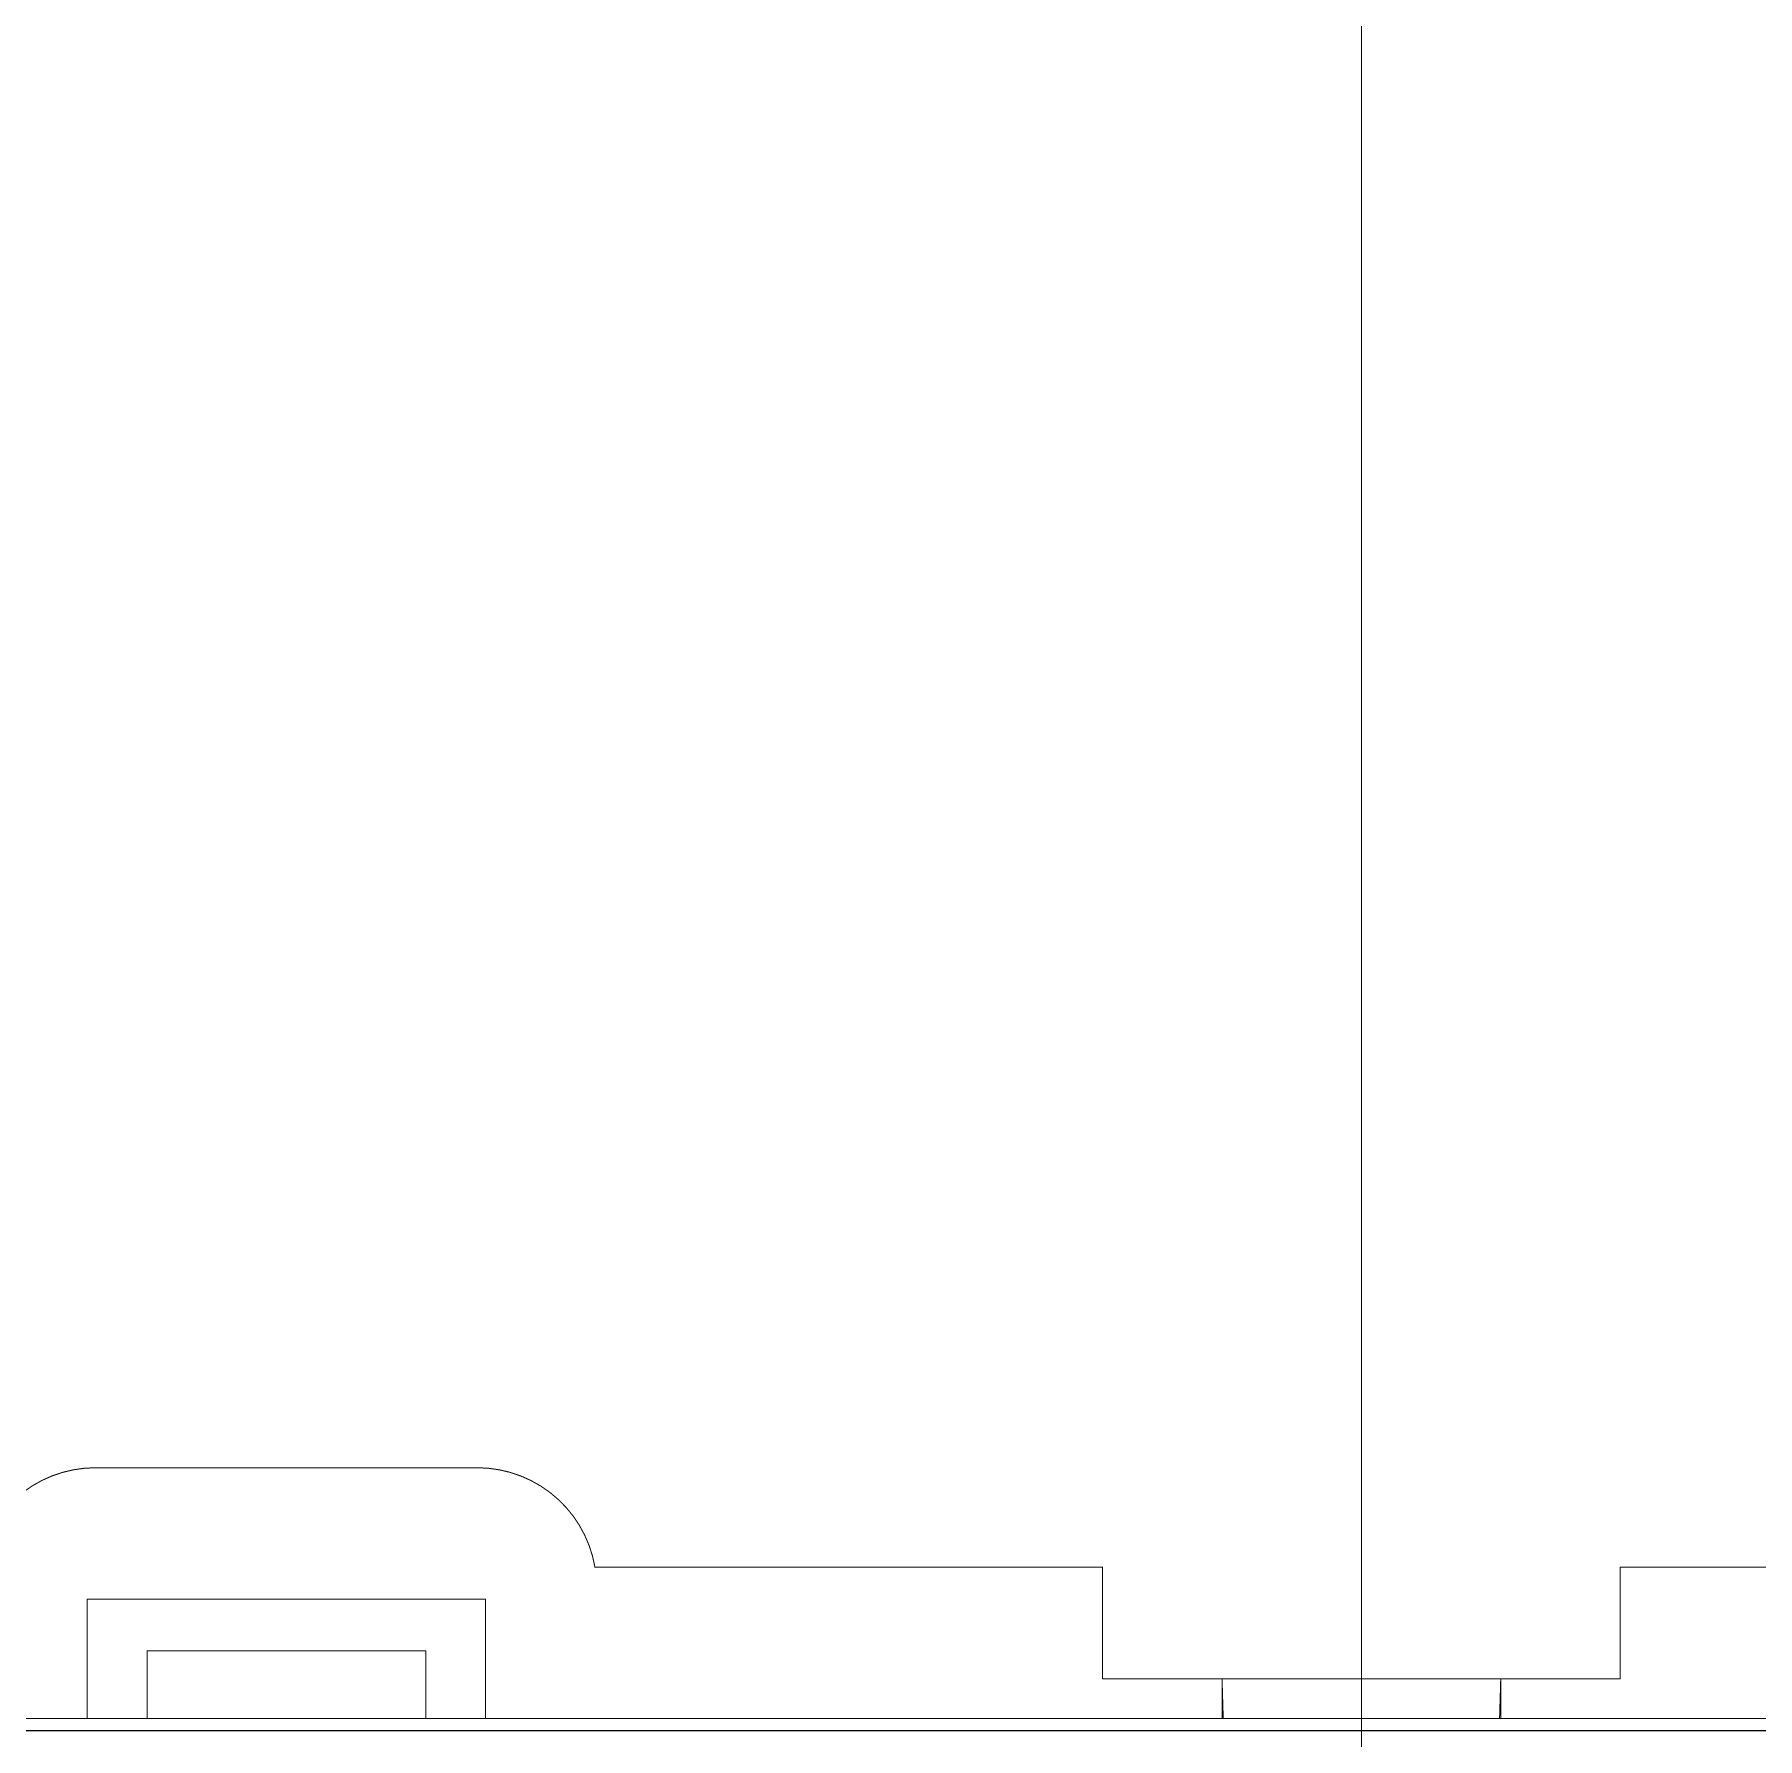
# Model space of a CAD drawing. Header units: inches. Extents: x 0 to 35.2, y -0.7 to 15.9.
# Drawn here: x 13.513 to 14.365, y 11.758 to 12.6 of the extents above; entities that cross this region are included whole.
import ezdxf

# ---------------------------------------------------------------- set-up
doc = ezdxf.new("R2010")
doc.units = ezdxf.units.IN
doc.header["$MEASUREMENT"] = 0
doc.layers.add('Dimensions', color=6, linetype='Continuous')

msp = doc.modelspace()

# ---------------------------------------------------------------- linework, layer by layer
at = {"layer": 'Dimensions'}
for points in [[(14.16895, 10.42521, 0.0005, 0.0005, 0), (14.16895, 14.52918, 0.0005, 0.0005, 0)], [(13.48489, 11.84239, 0.0005, 0.0005, -0.365977), (13.54312, 11.8916, 0.0005, 0.0005, 0)], [(13.54312, 11.8916, 0.0005, 0.0005, 0), (13.73178, 11.8916, 0.0005, 0.0005, 0)], [(13.73178, 11.8916, 0.0005, 0.0005, -0.365977), (13.79001, 11.84239, 0.0005, 0.0005, 0)], [(13.79001, 11.84239, 0.0005, 0.0005, 0), (14.04099, 11.84239, 0.0005, 0.0005, 0)], [(14.04099, 11.78727, 0.0005, 0.0005, 0), (14.04099, 11.84239, 0.0005, 0.0005, 0)], [(14.2969, 11.84239, 0.0005, 0.0005, 0), (14.54788, 11.84239, 0.0005, 0.0005, 0)], [(14.2969, 11.78727, 0.0005, 0.0005, 0), (14.2969, 11.84239, 0.0005, 0.0005, 0)], [(13.53903, 11.82664, 0.0005, 0.0005, 0), (13.73588, 11.82664, 0.0005, 0.0005, 0)], [(13.53903, 11.76758, 0.0005, 0.0005, 0), (13.53903, 11.82664, 0.0005, 0.0005, 0)], [(13.73588, 11.76758, 0.0005, 0.0005, 0), (13.73588, 11.82664, 0.0005, 0.0005, 0)], [(13.56855, 11.76758, 0.0005, 0.0005, 0), (13.56855, 11.80105, 0.0005, 0.0005, 0)], [(13.56855, 11.80105, 0.0005, 0.0005, 0), (13.70635, 11.80105, 0.0005, 0.0005, 0)], [(13.70635, 11.76758, 0.0005, 0.0005, 0), (13.70635, 11.80105, 0.0005, 0.0005, 0)], [(14.04099, 11.78727, 0.0005, 0.0005, 0), (14.10005, 11.78727, 0.0005, 0.0005, 0)], [(14.10005, 11.76758, 0.0005, 0.0005, 0), (14.10005, 11.78727, 0.0005, 0.0005, 0)], [(14.10005, 11.78727, 0.0005, 0.0005, 0), (14.10063, 11.76758, 0.0005, 0.0005, 0)], [(14.10005, 11.78727, 0.0005, 0.0005, 0), (14.23784, 11.78727, 0.0005, 0.0005, 0)], [(14.23726, 11.76758, 0.0005, 0.0005, 0), (14.23784, 11.78727, 0.0005, 0.0005, 0)], [(14.23784, 11.76758, 0.0005, 0.0005, 0), (14.23784, 11.78727, 0.0005, 0.0005, 0)], [(14.23784, 11.78727, 0.0005, 0.0005, 0), (14.2969, 11.78727, 0.0005, 0.0005, 0)], [(12.49938, 11.76758, 0.0005, 0.0005, 0), (15.83851, 11.76758, 0.0005, 0.0005, 0)], [(12.49938, 11.76159, 0.0005, 0.0005, 0), (15.83851, 11.76159, 0.0005, 0.0005, 0)]]:
    msp.add_lwpolyline(points, format="xyseb", dxfattribs=at)
for points in [[(13.543, 11.8916, 0.00025, 0.00025, 1), (13.54325, 11.8916, 0.00025, 0.00025, 1)], [(13.543, 11.8916, 0.00025, 0.00025, 1), (13.54325, 11.8916, 0.00025, 0.00025, 1)], [(13.73166, 11.8916, 0.00025, 0.00025, 1), (13.73191, 11.8916, 0.00025, 0.00025, 1)], [(13.73166, 11.8916, 0.00025, 0.00025, 1), (13.73191, 11.8916, 0.00025, 0.00025, 1)], [(13.78988, 11.84239, 0.00025, 0.00025, 1), (13.79013, 11.84239, 0.00025, 0.00025, 1)], [(13.78988, 11.84239, 0.00025, 0.00025, 1), (13.79013, 11.84239, 0.00025, 0.00025, 1)], [(14.04087, 11.84239, 0.00025, 0.00025, 1), (14.04112, 11.84239, 0.00025, 0.00025, 1)], [(14.04087, 11.84239, 0.00025, 0.00025, 1), (14.04112, 11.84239, 0.00025, 0.00025, 1)], [(14.29677, 11.84239, 0.00025, 0.00025, 1), (14.29702, 11.84239, 0.00025, 0.00025, 1)], [(14.29677, 11.84239, 0.00025, 0.00025, 1), (14.29702, 11.84239, 0.00025, 0.00025, 1)], [(13.5389, 11.82664, 0.00025, 0.00025, 1), (13.53915, 11.82664, 0.00025, 0.00025, 1)], [(13.5389, 11.82664, 0.00025, 0.00025, 1), (13.53915, 11.82664, 0.00025, 0.00025, 1)], [(13.73575, 11.82664, 0.00025, 0.00025, 1), (13.736, 11.82664, 0.00025, 0.00025, 1)], [(13.73575, 11.82664, 0.00025, 0.00025, 1), (13.736, 11.82664, 0.00025, 0.00025, 1)], [(13.56843, 11.80105, 0.00025, 0.00025, 1), (13.56868, 11.80105, 0.00025, 0.00025, 1)], [(13.56843, 11.80105, 0.00025, 0.00025, 1), (13.56868, 11.80105, 0.00025, 0.00025, 1)], [(13.70622, 11.80105, 0.00025, 0.00025, 1), (13.70647, 11.80105, 0.00025, 0.00025, 1)], [(13.70622, 11.80105, 0.00025, 0.00025, 1), (13.70647, 11.80105, 0.00025, 0.00025, 1)], [(14.04087, 11.78727, 0.00025, 0.00025, 1), (14.04112, 11.78727, 0.00025, 0.00025, 1)], [(14.04087, 11.78727, 0.00025, 0.00025, 1), (14.04112, 11.78727, 0.00025, 0.00025, 1)], [(14.09992, 11.78727, 0.00025, 0.00025, 1), (14.10017, 11.78727, 0.00025, 0.00025, 1)], [(14.09992, 11.78727, 0.00025, 0.00025, 1), (14.10017, 11.78727, 0.00025, 0.00025, 1)], [(14.09992, 11.78727, 0.00025, 0.00025, 1), (14.10017, 11.78727, 0.00025, 0.00025, 1)], [(14.09992, 11.78727, 0.00025, 0.00025, 1), (14.10017, 11.78727, 0.00025, 0.00025, 1)], [(14.23772, 11.78727, 0.00025, 0.00025, 1), (14.23797, 11.78727, 0.00025, 0.00025, 1)], [(14.23772, 11.78727, 0.00025, 0.00025, 1), (14.23797, 11.78727, 0.00025, 0.00025, 1)], [(14.23772, 11.78727, 0.00025, 0.00025, 1), (14.23797, 11.78727, 0.00025, 0.00025, 1)], [(14.23772, 11.78727, 0.00025, 0.00025, 1), (14.23797, 11.78727, 0.00025, 0.00025, 1)], [(14.29677, 11.78727, 0.00025, 0.00025, 1), (14.29702, 11.78727, 0.00025, 0.00025, 1)], [(14.29677, 11.78727, 0.00025, 0.00025, 1), (14.29702, 11.78727, 0.00025, 0.00025, 1)], [(13.5389, 11.76758, 0.00025, 0.00025, 1), (13.53915, 11.76758, 0.00025, 0.00025, 1)], [(13.56843, 11.76758, 0.00025, 0.00025, 1), (13.56868, 11.76758, 0.00025, 0.00025, 1)], [(13.70622, 11.76758, 0.00025, 0.00025, 1), (13.70647, 11.76758, 0.00025, 0.00025, 1)], [(13.73575, 11.76758, 0.00025, 0.00025, 1), (13.736, 11.76758, 0.00025, 0.00025, 1)], [(14.09992, 11.76758, 0.00025, 0.00025, 1), (14.10017, 11.76758, 0.00025, 0.00025, 1)], [(14.10051, 11.76758, 0.00025, 0.00025, 1), (14.10076, 11.76758, 0.00025, 0.00025, 1)], [(14.23714, 11.76758, 0.00025, 0.00025, 1), (14.23739, 11.76758, 0.00025, 0.00025, 1)], [(14.23772, 11.76758, 0.00025, 0.00025, 1), (14.23797, 11.76758, 0.00025, 0.00025, 1)]]:
    msp.add_lwpolyline(points, format="xyseb", close=True, dxfattribs=at)

doc.saveas('drawing.dxf')
